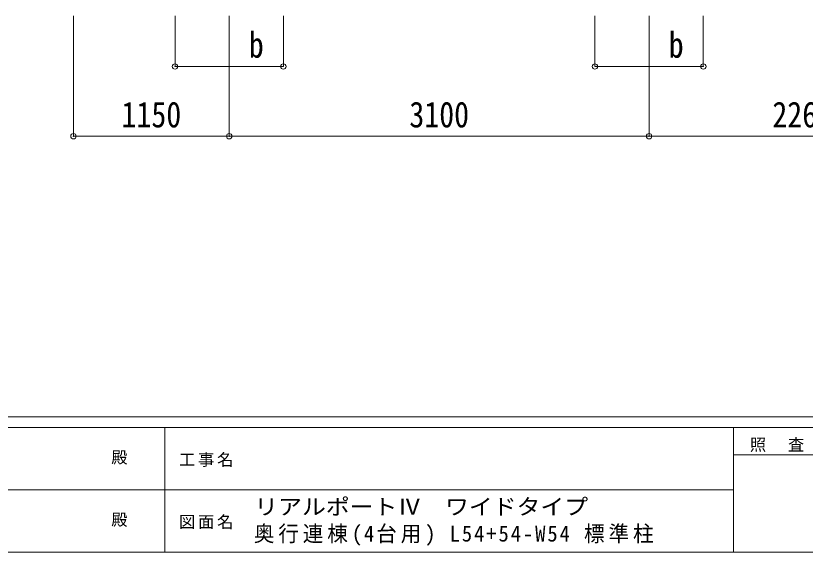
# Model space of a CAD drawing. Units: millimetres at full size, sheet at 1:40. Extents: x -11181 to 11305, y -7804 to 7716.
# Drawn here: x -1636 to 4192, y -7804 to -3843 of the extents above; entities that cross this region are included whole.
import ezdxf
from ezdxf.enums import TextEntityAlignment as Align

# ---------------------------------------------------------------- set-up
doc = ezdxf.new("R2010")
doc.units = ezdxf.units.MM
doc.header["$LTSCALE"] = 40
doc.header["$PDMODE"] = 32
doc.header["$PDSIZE"] = 40
doc.layers.add('0-A_寸法', color=6, linetype='Continuous', lineweight=9)
doc.layers.add('F-0_240', color=7, linetype='Continuous', lineweight=9)
doc.styles.add('ＭＳ ゴシック', font='')
doc.styles.get('ＭＳ ゴシック').set_extended_font_data('MS Gothic')

msp = doc.modelspace()

# ---------------------------------------------------------------- linework, layer by layer
at = {"layer": '0-A_寸法'}
for p, q in [((-1210.36, -4732.3), (-1210.36, -3842.91)), ((-460.37, -4217.32), (-460.37, -3842.91)), ((-60.37, -4732.3), (-60.37, -3842.91)), ((339.63, -4217.32), (339.63, -3842.91)), ((2639.63, -4217.32), (2639.63, -3842.91)), ((3039.63, -4732.3), (3039.63, -3842.91)), ((-460.37, -4217.32), (339.63, -4217.32)), ((-1210.36, -4732.3), (-60.37, -4732.3)), ((-60.37, -4732.3), (3039.63, -4732.3)), ((3039.63, -4732.3), (5299.63, -4732.3))]:
    msp.add_line(p, q, dxfattribs=at)
msp.add_lwpolyline([(2639.63, -4217.32), (3439.63, -4217.32), (3439.63, -3842.91)], dxfattribs=at)
for p in [(-460.37, -4217.32), (339.63, -4217.32), (2639.63, -4217.32), (3439.63, -4217.32), (-1210.36, -4732.3), (-60.37, -4732.3), (3039.63, -4732.3)]:
    msp.add_point(p, dxfattribs=at)
at = {"layer": 'F-0_240', "color": 5}
for p, q in [((-11180.61, -6803.54), (10739.39, -6803.54)), ((-11180.61, -6883.54), (7183.72, -6883.54)), ((-536.28, -6883.54), (-536.28, -7803.54)), ((3663.72, -6883.54), (3663.72, -7803.54)), ((3663.72, -7083.54), (6063.72, -7083.54)), ((-4536.28, -7343.54), (3663.72, -7343.54)), ((-11180.61, -7803.54), (10739.39, -7803.54))]:
    msp.add_line(p, q, dxfattribs=at)

# ---------------------------------------------------------------- texts
at = {"layer": '0-A_寸法', "color": 7, "style": 'ＭＳ ゴシック', "width": 0.85}
for s, p in [('b', (84.63, -4209.32)), ('b', (3184.63, -4209.32)), ('1150', (-855.37, -4724.3)), ('3100', (1269.63, -4724.3)), ('2260', (3949.63, -4724.3))]:
    msp.add_text(s, height=190.6, dxfattribs=at).set_placement(p, align=Align.BOTTOM_LEFT)
at = {"layer": 'F-0_240', "style": 'ＭＳ ゴシック'}
for p in [(-930.57, -7173.54), (-930.57, -7633.54)]:
    msp.add_text('殿', height=87.98, dxfattribs=at).set_placement(p, align=Align.BOTTOM_LEFT)
at = {"layer": 'F-0_240', "style": 'ＭＳ ゴシック', "width": 1.1}
msp.add_text('リアルポートⅣ\u3000ワイドタイプ', height=117.3, dxfattribs=at).set_placement((124.97, -7561.39), align=Align.BOTTOM_LEFT)
at = {"layer": 'F-0_240', "attachment_point": 7, "style": 'ＭＳ ゴシック'}
for s, insert, char_height in [('\\T1.17;照\u3000査', (3783.72, -7063.54), 87.98), ('\\T1.17;工事名', (-430.81, -7173.54), 87.98), ('\\T1.17;図面名', (-430.81, -7633.54), 87.98), ('\\T1.19;\\W0.95;奥行連棟(4台用)\\~L54+54-W54\\~標準柱', (120.88, -7756.06), 117.3)]:
    msp.add_mtext(s, dxfattribs=dict(at, insert=insert, char_height=char_height))

doc.saveas('drawing.dxf')
